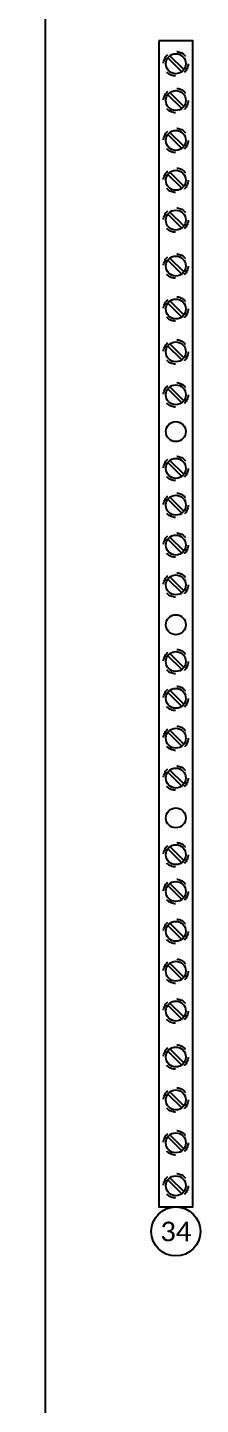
# Model space of a CAD drawing. Header units: inches. Extents: x 0 to 316, y -1 to 150.
# Drawn here: x 218.79 to 220.55, y 106.43 to 120.47 of the extents above; entities that cross this region are included whole.
import ezdxf
from ezdxf.enums import TextEntityAlignment as Align

# ---------------------------------------------------------------- set-up
doc = ezdxf.new("R2010")
doc.units = ezdxf.units.IN
doc.header["$MEASUREMENT"] = 0
doc.linetypes.add('HIDDEN', pattern=[0.2, 0.1, -0.1])
doc.linetypes.add('HIDDEN2', pattern=[0.1875, 0.125, -0.0625])
doc.styles.add('Calibri', font='calibri.ttf')

# ---------------------------------------------------------------- blocks, each defined once
blk = doc.blocks.new('Reference Number')
at = {"color": 6, "linetype": 'Continuous'}
blk.add_circle((0, 0), 0.125, dxfattribs=at)
at = {"color": 6, "linetype": 'Continuous', "style": 'Calibri'}
blk.add_attdef('REFERENCE_#', text='', height=0.1, dxfattribs=at).set_placement((0, 0), align=Align.MIDDLE_CENTER)

msp = doc.modelspace()

# ---------------------------------------------------------------- linework, layer by layer
at = {"color": 2, "linetype": 'Continuous'}
for p, q in [((220.38479, 120.04081), (220.24288, 120.18272)), ((220.36273, 120.01875), (220.22082, 120.16066)), ((220.36273, 119.64355), (220.22082, 119.78546)), ((220.38479, 119.66561), (220.24288, 119.80752)), ((220.36273, 119.23725), (220.22082, 119.37916)), ((220.38479, 119.25931), (220.24288, 119.40122)), ((220.36273, 118.83095), (220.22082, 118.97286)), ((220.38479, 118.85301), (220.24288, 118.99492)), ((220.36273, 118.42465), (220.22082, 118.56656)), ((220.38479, 118.44671), (220.24288, 118.58862)), ((220.36282, 117.95615), (220.22091, 118.09806)), ((220.38488, 117.97821), (220.24297, 118.12012)), ((220.36282, 117.51855), (220.22091, 117.66046)), ((220.38488, 117.54061), (220.24297, 117.68252)), ((220.38488, 117.10301), (220.24297, 117.24492)), ((220.36282, 117.08095), (220.22091, 117.22286)), ((220.38488, 116.66541), (220.24297, 116.80732)), ((220.36282, 116.64335), (220.22091, 116.78526)), ((220.36282, 115.89295), (220.22091, 116.03486)), ((220.38488, 115.91501), (220.24297, 116.05692)), ((220.38488, 115.53981), (220.24297, 115.68172)), ((220.36282, 115.51775), (220.22091, 115.65966)), ((220.38488, 115.13351), (220.24297, 115.27542)), ((220.36282, 115.11145), (220.22091, 115.25336)), ((220.36282, 114.70515), (220.22091, 114.84706)), ((220.38488, 114.72721), (220.24297, 114.86912)), ((220.36282, 113.92365), (220.22091, 114.06556)), ((220.38488, 113.94571), (220.24297, 114.08762)), ((220.36282, 113.54845), (220.22091, 113.69036)), ((220.38488, 113.57051), (220.24297, 113.71242)), ((220.38488, 113.16421), (220.24297, 113.30612)), ((220.36282, 113.14215), (220.22091, 113.28406)), ((220.36282, 112.73585), (220.22091, 112.87776)), ((220.38488, 112.75791), (220.24297, 112.89982)), ((220.36282, 111.95435), (220.22091, 112.09626)), ((220.38488, 111.97641), (220.24297, 112.11832)), ((220.36282, 111.57915), (220.22091, 111.72106)), ((220.38488, 111.60121), (220.24297, 111.74312)), ((220.38488, 111.19491), (220.24297, 111.33682)), ((220.36282, 111.17285), (220.22091, 111.31476)), ((220.36282, 110.76655), (220.22091, 110.90846)), ((220.38488, 110.78861), (220.24297, 110.93052)), ((220.36282, 110.36025), (220.22091, 110.50216)), ((220.38488, 110.38231), (220.24297, 110.52422)), ((220.36291, 109.89175), (220.221, 110.03366)), ((220.38497, 109.91381), (220.24306, 110.05572)), ((220.36291, 109.45415), (220.221, 109.59606)), ((220.38497, 109.47621), (220.24306, 109.61812)), ((220.36291, 109.01655), (220.221, 109.15846)), ((220.38497, 109.03861), (220.24306, 109.18052)), ((220.36291, 108.57895), (220.221, 108.72086)), ((220.38497, 108.60101), (220.24306, 108.74292))]:
    msp.add_line(p, q, dxfattribs=at)
at = {"linetype": 'Continuous'}
msp.add_lwpolyline([(214.74999, 124.50738), (218.97133, 124.50738), (218.97133, 70.19488), (214.74999, 70.19488)], close=True, dxfattribs=at)
at = {"color": 2, "linetype": 'Continuous'}
msp.add_lwpolyline([(220.13099, 120.33357), (220.13117, 108.44488), (220.47479, 108.44488), (220.47461, 120.33357)], close=True, dxfattribs=at)
at = {"color": 2, "linetype": 'HIDDEN'}
for centre in [(220.3028, 120.10074), (220.3028, 119.72554), (220.3028, 119.31924), (220.3028, 118.91294), (220.3028, 118.50664), (220.30289, 118.03814), (220.30289, 117.60054), (220.30289, 117.16294), (220.30289, 116.72534), (220.30289, 115.97494), (220.30289, 115.59974), (220.30289, 115.19344), (220.30289, 114.78714), (220.30289, 114.00564), (220.30289, 113.63044), (220.30289, 113.22414), (220.30289, 112.81784), (220.30289, 112.03634), (220.30289, 111.66114), (220.30289, 111.25484), (220.30289, 110.84854), (220.30289, 110.44224), (220.30298, 109.97374), (220.30298, 109.53614), (220.30298, 109.09854), (220.30298, 108.66094)]:
    msp.add_circle(centre, 0.125, dxfattribs=at)
at = {"color": 2, "linetype": 'Continuous'}
for centre in [(220.3028, 120.10074), (220.3028, 119.72554), (220.3028, 119.31924), (220.3028, 118.91294), (220.3028, 118.50664), (220.30289, 118.03814), (220.30289, 117.60054), (220.30289, 117.16294), (220.30289, 116.72534), (220.30289, 116.35014), (220.30289, 115.97494), (220.30289, 115.59974), (220.30289, 115.19344), (220.30289, 114.78714), (220.30289, 114.38084), (220.30289, 114.00564), (220.30289, 113.63044), (220.30289, 113.22414), (220.30289, 112.81784), (220.30289, 112.41154), (220.30289, 112.03634), (220.30289, 111.66114), (220.30289, 111.25484), (220.30289, 110.84854), (220.30289, 110.44224), (220.30298, 109.97374), (220.30298, 109.53614), (220.30298, 109.09854), (220.30298, 108.66094)]:
    msp.add_circle(centre, 0.10155, dxfattribs=at)

# ---------------------------------------------------------------- block references
at = {"color": 7, "linetype": 'HIDDEN2', "ltscale": 2, "xscale": 2, "yscale": 2, "zscale": 2}
msp.add_blockref('Reference Number', (220.30298, 108.19488), dxfattribs=at).add_auto_attribs({'REFERENCE_#': '34'})

doc.saveas('drawing.dxf')
